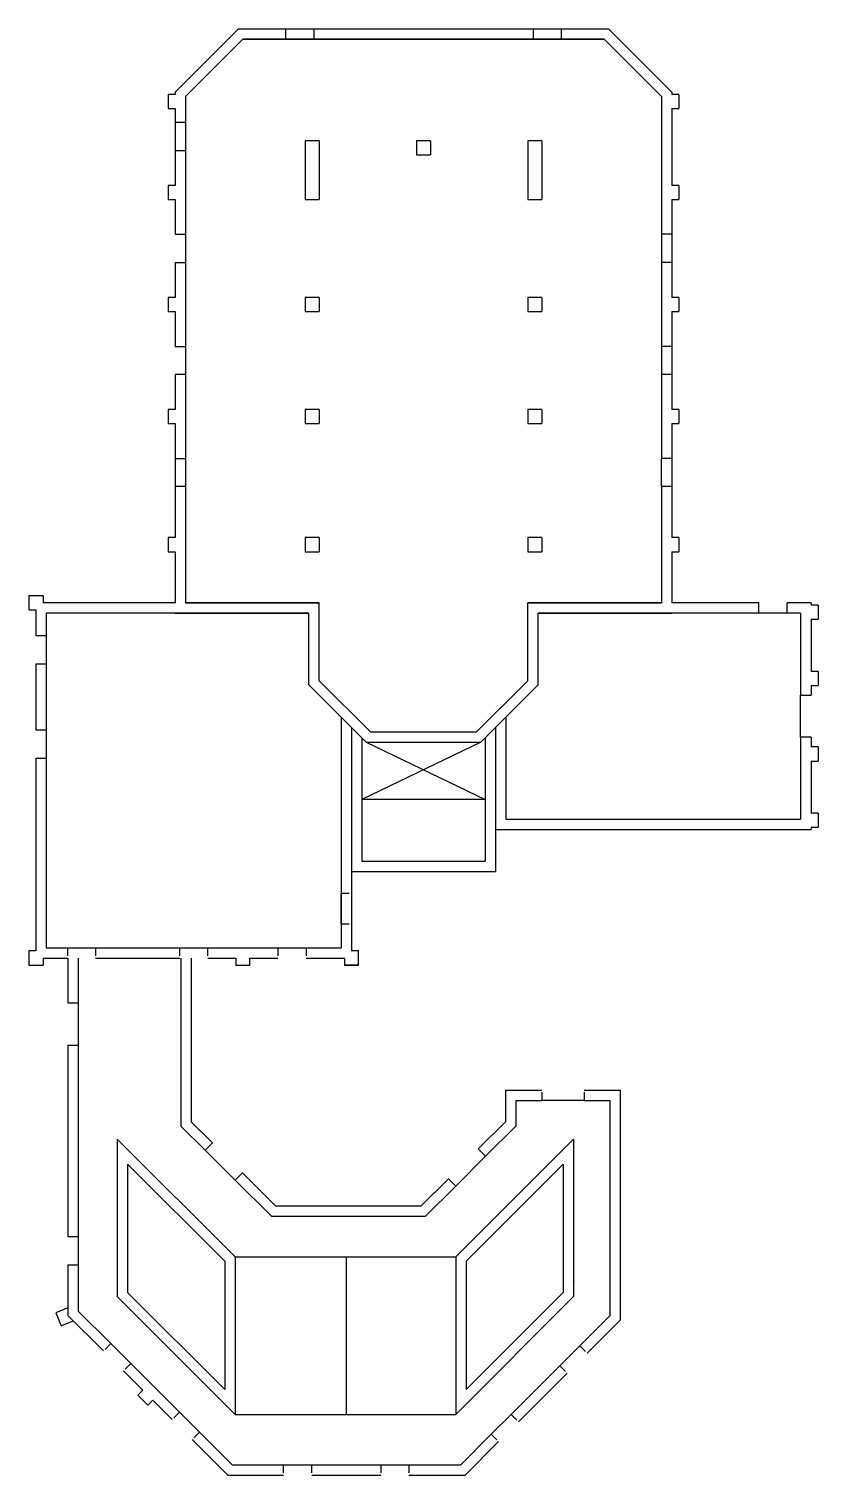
# Model space of a CAD drawing. Header units: millimetres. Extents: x 1971 to 2201, y 2633 to 3071.
# Drawn here: x 2091.75 to 2114.78, y 2929.44 to 2971.69 of the extents above; entities that cross this region are included whole.
import ezdxf

# ---------------------------------------------------------------- set-up
doc = ezdxf.new("R2010")
doc.units = ezdxf.units.MM
doc.layers.add('PrimerPlano', color=160, linetype='Continuous')
doc.layers.add('SegundoPlano', color=254, linetype='Continuous')

msp = doc.modelspace()

# ---------------------------------------------------------------- linework, layer by layer
at = {"layer": 'PrimerPlano'}
for p, q in [((2096.021, 2969.836), (2097.871, 2971.685)), ((2097.871, 2971.685), (2108.667, 2971.685)), ((2097.871, 2971.685), (2099.25, 2971.685)), ((2099.25, 2971.384), (2099.25, 2971.685)), ((2100.072, 2971.685), (2106.466, 2971.685)), ((2100.072, 2971.685), (2100.072, 2971.384)), ((2106.466, 2971.685), (2106.466, 2971.384)), ((2107.288, 2971.685), (2108.667, 2971.685)), ((2107.288, 2971.685), (2107.288, 2971.384)), ((2110.517, 2969.836), (2108.667, 2971.685)), ((2096.323, 2969.711), (2097.996, 2971.384)), ((2097.996, 2971.384), (2108.542, 2971.384)), ((2099.25, 2971.384), (2097.996, 2971.384)), ((2106.466, 2971.384), (2100.072, 2971.384)), ((2108.542, 2971.384), (2107.288, 2971.384)), ((2110.215, 2969.711), (2108.542, 2971.384)), ((2096.021, 2969.836), (2096.021, 2969.768)), ((2110.517, 2969.836), (2110.517, 2969.768)), ((2095.816, 2969.768), (2095.816, 2969.357)), ((2096.021, 2969.768), (2095.816, 2969.768)), ((2096.323, 2969.711), (2096.323, 2968.957)), ((2110.215, 2969.711), (2110.215, 2965.685)), ((2110.722, 2969.768), (2110.517, 2969.768)), ((2110.722, 2969.768), (2110.722, 2969.357)), ((2095.816, 2969.357), (2096.021, 2969.357)), ((2096.021, 2969.357), (2096.021, 2967.115)), ((2110.517, 2969.357), (2110.517, 2967.115)), ((2110.517, 2969.357), (2110.722, 2969.357)), ((2096.021, 2968.957), (2096.323, 2968.957)), ((2099.814, 2968.42), (2099.814, 2966.704)), ((2100.225, 2968.42), (2099.814, 2968.42)), ((2100.225, 2968.42), (2100.225, 2966.704)), ((2103.064, 2968.42), (2103.064, 2968.009)), ((2103.475, 2968.42), (2103.064, 2968.42)), ((2103.475, 2968.42), (2103.475, 2968.009)), ((2106.313, 2968.42), (2106.313, 2966.704)), ((2106.725, 2968.42), (2106.313, 2968.42)), ((2106.725, 2968.42), (2106.725, 2966.704)), ((2096.021, 2968.135), (2096.323, 2968.135)), ((2096.323, 2968.135), (2096.323, 2965.685)), ((2103.064, 2968.009), (2103.475, 2968.009)), ((2095.816, 2967.115), (2095.816, 2966.704)), ((2096.021, 2967.115), (2095.816, 2967.115)), ((2110.722, 2967.115), (2110.517, 2967.115)), ((2110.722, 2967.115), (2110.722, 2966.704)), ((2095.816, 2966.704), (2096.021, 2966.704)), ((2096.021, 2966.704), (2096.021, 2965.685)), ((2099.814, 2966.704), (2100.225, 2966.704)), ((2106.313, 2966.704), (2106.725, 2966.704)), ((2110.517, 2966.704), (2110.517, 2963.844)), ((2110.517, 2966.704), (2110.722, 2966.704)), ((2096.021, 2965.685), (2096.323, 2965.685)), ((2110.517, 2965.685), (2110.215, 2965.685)), ((2096.021, 2964.863), (2096.021, 2963.844)), ((2096.021, 2964.863), (2096.323, 2964.863)), ((2096.323, 2964.863), (2096.323, 2962.629)), ((2110.215, 2964.863), (2110.215, 2962.413)), ((2110.517, 2964.863), (2110.215, 2964.863)), ((2095.816, 2963.844), (2095.816, 2963.432)), ((2096.021, 2963.844), (2095.816, 2963.844)), ((2099.814, 2963.844), (2099.814, 2963.432)), ((2100.225, 2963.844), (2099.814, 2963.844)), ((2100.225, 2963.844), (2100.225, 2963.432)), ((2106.313, 2963.844), (2106.313, 2963.432)), ((2106.725, 2963.844), (2106.313, 2963.844)), ((2106.725, 2963.844), (2106.725, 2963.432)), ((2110.722, 2963.844), (2110.517, 2963.844)), ((2110.722, 2963.844), (2110.722, 2963.432)), ((2095.816, 2963.432), (2096.021, 2963.432)), ((2096.021, 2963.432), (2096.021, 2962.629)), ((2099.814, 2963.432), (2100.225, 2963.432)), ((2106.313, 2963.432), (2106.725, 2963.432)), ((2110.517, 2963.432), (2110.517, 2960.572)), ((2110.517, 2963.432), (2110.722, 2963.432)), ((2096.021, 2962.629), (2096.021, 2962.413)), ((2096.021, 2962.413), (2096.323, 2962.413)), ((2096.323, 2962.629), (2096.323, 2962.629)), ((2096.323, 2962.629), (2096.323, 2962.413)), ((2110.517, 2962.413), (2110.215, 2962.413)), ((2096.021, 2961.591), (2096.021, 2960.572)), ((2096.323, 2961.591), (2096.021, 2961.591)), ((2096.323, 2961.591), (2096.323, 2959.141)), ((2110.215, 2961.591), (2110.215, 2959.141)), ((2110.517, 2961.591), (2110.215, 2961.591)), ((2095.816, 2960.572), (2095.816, 2960.16)), ((2096.021, 2960.572), (2095.816, 2960.572)), ((2099.814, 2960.572), (2099.814, 2960.16)), ((2100.225, 2960.572), (2099.814, 2960.572)), ((2100.225, 2960.572), (2100.225, 2960.16)), ((2106.313, 2960.572), (2106.313, 2960.16)), ((2106.725, 2960.572), (2106.313, 2960.572)), ((2106.725, 2960.572), (2106.725, 2960.16)), ((2110.722, 2960.572), (2110.517, 2960.572)), ((2110.722, 2960.572), (2110.722, 2960.16)), ((2095.816, 2960.16), (2096.021, 2960.16)), ((2096.021, 2960.16), (2096.021, 2956.824)), ((2099.814, 2960.16), (2100.225, 2960.16)), ((2106.313, 2960.16), (2106.725, 2960.16)), ((2110.517, 2960.16), (2110.517, 2956.824)), ((2110.517, 2960.16), (2110.722, 2960.16)), ((2096.021, 2959.141), (2096.323, 2959.141)), ((2110.517, 2959.141), (2110.215, 2959.141)), ((2096.323, 2958.319), (2096.021, 2958.319)), ((2096.323, 2958.319), (2096.323, 2954.919)), ((2110.215, 2958.319), (2110.215, 2954.919)), ((2110.517, 2958.319), (2110.215, 2958.319)), ((2095.816, 2956.824), (2095.816, 2956.413)), ((2096.021, 2956.824), (2095.816, 2956.824)), ((2099.814, 2956.824), (2099.814, 2956.413)), ((2100.225, 2956.824), (2099.814, 2956.824)), ((2100.225, 2956.824), (2100.225, 2956.413)), ((2106.313, 2956.824), (2106.313, 2956.413)), ((2106.725, 2956.824), (2106.313, 2956.824)), ((2106.725, 2956.824), (2106.725, 2956.413)), ((2110.722, 2956.824), (2110.517, 2956.824)), ((2110.722, 2956.824), (2110.722, 2956.413)), ((2095.816, 2956.413), (2096.021, 2956.413)), ((2096.021, 2956.413), (2096.021, 2954.919)), ((2099.814, 2956.413), (2100.225, 2956.413)), ((2106.313, 2956.413), (2106.725, 2956.413)), ((2110.517, 2956.413), (2110.517, 2954.919)), ((2110.517, 2956.413), (2110.722, 2956.413)), ((2091.754, 2955.124), (2091.754, 2954.713)), ((2092.165, 2955.124), (2091.754, 2955.124)), ((2092.165, 2955.124), (2092.165, 2954.919)), ((2091.754, 2954.713), (2091.959, 2954.713)), ((2091.959, 2954.713), (2091.959, 2953.965)), ((2096.021, 2954.919), (2092.165, 2954.919)), ((2100.225, 2954.919), (2096.323, 2954.919)), ((2096.323, 2954.919), (2098.568, 2954.919)), ((2098.568, 2954.919), (2100.225, 2954.919)), ((2100.225, 2952.646), (2100.225, 2954.919)), ((2100.225, 2952.646), (2100.225, 2954.919)), ((2106.313, 2952.646), (2106.313, 2954.919)), ((2106.313, 2954.919), (2108.86, 2954.919)), ((2106.313, 2952.646), (2106.313, 2954.919)), ((2110.215, 2954.919), (2106.313, 2954.919)), ((2108.86, 2954.919), (2110.215, 2954.919)), ((2113.061, 2954.919), (2110.517, 2954.919)), ((2113.061, 2954.617), (2113.061, 2954.919)), ((2114.579, 2954.919), (2113.883, 2954.919)), ((2113.883, 2954.617), (2113.883, 2954.919)), ((2114.579, 2954.919), (2114.579, 2954.851)), ((2114.785, 2954.851), (2114.579, 2954.851)), ((2114.785, 2954.851), (2114.785, 2954.44)), ((2099.923, 2954.617), (2092.261, 2954.617)), ((2092.261, 2954.617), (2092.261, 2953.965)), ((2096.021, 2954.617), (2098.568, 2954.617)), ((2098.568, 2954.617), (2099.923, 2954.617)), ((2099.923, 2952.521), (2099.923, 2954.617)), ((2099.923, 2952.521), (2099.923, 2954.617)), ((2113.061, 2954.617), (2106.615, 2954.617)), ((2106.615, 2952.521), (2106.615, 2954.617)), ((2106.615, 2954.617), (2108.86, 2954.617)), ((2106.615, 2952.521), (2106.615, 2954.617)), ((2108.86, 2954.617), (2110.517, 2954.617)), ((2114.277, 2954.617), (2113.883, 2954.617)), ((2114.277, 2954.617), (2114.277, 2952.225)), ((2114.579, 2954.44), (2114.579, 2952.917)), ((2114.579, 2954.44), (2114.785, 2954.44)), ((2091.959, 2953.965), (2092.261, 2953.965)), ((2091.959, 2953.142), (2091.959, 2951.201)), ((2091.959, 2953.142), (2092.261, 2953.142)), ((2092.261, 2953.142), (2092.261, 2951.201)), ((2101.596, 2950.848), (2099.923, 2952.521)), ((2101.596, 2950.848), (2099.923, 2952.521)), ((2101.721, 2951.149), (2100.225, 2952.646)), ((2101.721, 2951.149), (2100.225, 2952.646)), ((2104.817, 2951.149), (2106.313, 2952.646)), ((2104.817, 2951.149), (2106.313, 2952.646)), ((2104.942, 2950.848), (2106.615, 2952.521)), ((2104.942, 2950.848), (2106.615, 2952.521)), ((2114.785, 2952.917), (2114.579, 2952.917)), ((2114.785, 2952.917), (2114.785, 2952.506)), ((2114.277, 2952.225), (2114.579, 2952.225)), ((2114.579, 2952.506), (2114.579, 2952.225)), ((2114.579, 2952.506), (2114.785, 2952.506)), ((2100.868, 2951.576), (2100.868, 2944.846)), ((2101.169, 2951.274), (2101.169, 2944.75)), ((2105.369, 2951.274), (2105.369, 2947.075)), ((2105.671, 2951.576), (2105.671, 2948.6)), ((2092.261, 2951.201), (2091.959, 2951.201)), ((2101.471, 2950.973), (2101.471, 2947.376)), ((2101.596, 2950.848), (2104.942, 2950.848)), ((2101.596, 2950.848), (2104.942, 2950.848)), ((2101.721, 2951.149), (2104.817, 2951.149)), ((2101.721, 2951.149), (2104.817, 2951.149)), ((2105.067, 2950.973), (2105.067, 2947.376)), ((2114.277, 2950.992), (2114.277, 2948.6)), ((2114.579, 2950.992), (2114.277, 2950.992)), ((2114.579, 2950.992), (2114.579, 2950.71)), ((2114.785, 2950.71), (2114.579, 2950.71)), ((2114.785, 2950.71), (2114.785, 2950.299)), ((2091.959, 2950.379), (2091.959, 2944.75)), ((2091.959, 2950.379), (2092.261, 2950.379)), ((2092.261, 2950.379), (2092.261, 2944.846)), ((2114.579, 2950.299), (2114.579, 2948.776)), ((2114.579, 2950.299), (2114.785, 2950.299)), ((2105.067, 2949.175), (2101.471, 2949.175)), ((2101.471, 2949.175), (2101.471, 2949.175)), ((2114.785, 2948.776), (2114.579, 2948.776)), ((2114.785, 2948.776), (2114.785, 2948.365)), ((2105.369, 2948.298), (2114.579, 2948.298)), ((2105.671, 2948.6), (2114.277, 2948.6)), ((2114.579, 2948.365), (2114.579, 2948.298)), ((2114.579, 2948.365), (2114.785, 2948.365)), ((2101.169, 2947.075), (2105.369, 2947.075)), ((2101.471, 2947.376), (2105.067, 2947.376)), ((2101.102, 2946.427), (2100.868, 2946.427)), ((2101.102, 2945.538), (2100.868, 2945.538)), ((2091.754, 2944.75), (2091.754, 2944.339)), ((2091.959, 2944.75), (2091.754, 2944.75)), ((2092.165, 2944.545), (2092.876, 2944.545)), ((2092.165, 2944.545), (2092.165, 2944.339)), ((2092.261, 2944.846), (2092.876, 2944.846)), ((2092.876, 2944.846), (2092.876, 2944.612)), ((2092.89, 2944.545), (2092.89, 2943.233)), ((2093.191, 2944.545), (2093.191, 2943.233)), ((2093.698, 2944.846), (2096.153, 2944.846)), ((2093.698, 2944.846), (2093.698, 2944.612)), ((2093.698, 2944.545), (2096.153, 2944.545)), ((2096.153, 2944.612), (2096.153, 2944.846)), ((2096.191, 2944.545), (2096.191, 2939.636)), ((2096.493, 2944.545), (2096.493, 2939.761)), ((2096.975, 2944.846), (2099.022, 2944.846)), ((2096.975, 2944.612), (2096.975, 2944.846)), ((2096.975, 2944.545), (2097.793, 2944.545)), ((2097.793, 2944.545), (2097.793, 2944.339)), ((2098.204, 2944.545), (2099.022, 2944.545)), ((2098.204, 2944.339), (2098.204, 2944.545)), ((2099.022, 2944.846), (2099.022, 2944.612)), ((2099.844, 2944.846), (2100.868, 2944.846)), ((2099.844, 2944.846), (2099.844, 2944.612)), ((2099.844, 2944.545), (2100.964, 2944.545)), ((2100.964, 2944.545), (2100.964, 2944.339)), ((2101.375, 2944.75), (2101.169, 2944.75)), ((2101.375, 2944.339), (2101.375, 2944.75)), ((2091.754, 2944.339), (2092.165, 2944.339)), ((2097.793, 2944.339), (2098.204, 2944.339)), ((2101.375, 2944.339), (2100.964, 2944.339)), ((2100.964, 2944.339), (2101.375, 2944.339)), ((2092.89, 2943.233), (2093.191, 2943.233)), ((2092.89, 2942), (2092.89, 2936.408)), ((2092.89, 2942), (2093.191, 2942)), ((2093.191, 2942), (2093.191, 2936.408)), ((2105.662, 2940.688), (2105.662, 2939.761)), ((2105.662, 2940.688), (2106.724, 2940.688)), ((2107.958, 2940.688), (2109.02, 2940.688)), ((2109.02, 2933.98), (2109.02, 2940.688)), ((2105.964, 2940.386), (2105.964, 2939.636)), ((2105.964, 2940.386), (2106.724, 2940.386)), ((2106.724, 2940.621), (2106.724, 2940.386)), ((2107.958, 2940.621), (2107.958, 2940.386)), ((2107.958, 2940.386), (2108.719, 2940.386)), ((2108.719, 2934.105), (2108.719, 2940.386)), ((2096.191, 2939.636), (2096.898, 2938.93)), ((2097.111, 2939.143), (2096.493, 2939.761)), ((2104.868, 2938.967), (2105.662, 2939.761)), ((2105.964, 2939.636), (2105.081, 2938.754)), ((2097.77, 2935.812), (2094.33, 2939.253)), ((2094.33, 2939.253), (2094.33, 2934.653)), ((2097.111, 2939.143), (2096.898, 2938.93)), ((2104.209, 2935.812), (2107.649, 2939.253)), ((2107.649, 2939.253), (2107.649, 2934.653)), ((2104.868, 2938.967), (2105.081, 2938.754)), ((2097.468, 2935.687), (2094.631, 2938.524)), ((2094.631, 2938.524), (2094.631, 2934.777)), ((2097.983, 2938.271), (2097.77, 2938.057)), ((2098.953, 2937.301), (2097.983, 2938.271)), ((2104.511, 2935.687), (2107.348, 2938.524)), ((2107.348, 2938.524), (2107.348, 2934.777)), ((2097.77, 2938.057), (2098.828, 2936.999)), ((2103.202, 2937.301), (2103.996, 2938.095)), ((2104.209, 2937.882), (2103.327, 2936.999)), ((2103.996, 2938.095), (2104.209, 2937.882)), ((2098.828, 2936.999), (2103.327, 2936.999)), ((2098.953, 2937.301), (2103.202, 2937.301)), ((2092.89, 2936.408), (2093.191, 2936.408)), ((2097.468, 2935.687), (2097.468, 2931.941)), ((2097.77, 2935.812), (2097.77, 2931.212)), ((2097.77, 2935.812), (2104.209, 2935.812)), ((2101.014, 2935.812), (2101.014, 2931.212)), ((2104.209, 2935.812), (2104.209, 2931.212)), ((2104.511, 2935.687), (2104.511, 2931.941)), ((2092.89, 2935.586), (2092.89, 2934.106)), ((2092.89, 2935.586), (2093.191, 2935.586)), ((2093.191, 2935.586), (2093.191, 2934.231)), ((2097.468, 2931.941), (2094.631, 2934.777)), ((2104.511, 2931.941), (2107.348, 2934.777)), ((2107.649, 2935.079), (2107.67, 2935.1)), ((2097.77, 2931.212), (2094.33, 2934.653)), ((2107.649, 2934.653), (2104.209, 2931.212)), ((2092.89, 2934.329), (2092.536, 2934.182)), ((2092.536, 2934.182), (2092.693, 2933.802)), ((2092.693, 2933.802), (2093.047, 2933.949)), ((2093.93, 2933.066), (2092.89, 2934.106)), ((2093.191, 2934.231), (2094.143, 2933.279)), ((2107.83, 2933.216), (2108.719, 2934.105)), ((2109.02, 2933.98), (2108.043, 2933.003)), ((2093.977, 2933.113), (2094.143, 2933.279)), ((2107.83, 2933.216), (2107.996, 2933.05)), ((2094.559, 2932.532), (2094.725, 2932.698)), ((2094.725, 2932.698), (2096.147, 2931.275)), ((2095.077, 2931.919), (2094.512, 2932.484)), ((2105.826, 2931.212), (2107.249, 2932.635)), ((2107.462, 2932.421), (2106.039, 2930.999)), ((2107.249, 2932.635), (2107.414, 2932.469)), ((2095.077, 2931.919), (2094.932, 2931.773)), ((2095.223, 2931.482), (2094.932, 2931.773)), ((2095.223, 2931.482), (2095.368, 2931.628)), ((2095.934, 2931.062), (2095.368, 2931.628)), ((2095.981, 2931.109), (2096.147, 2931.275)), ((2097.77, 2931.212), (2104.209, 2931.212)), ((2105.826, 2931.212), (2105.992, 2931.046)), ((2096.563, 2930.528), (2096.729, 2930.694)), ((2096.729, 2930.694), (2097.681, 2929.742)), ((2104.356, 2929.742), (2105.245, 2930.631)), ((2105.245, 2930.631), (2105.411, 2930.465)), ((2097.556, 2929.44), (2096.515, 2930.481)), ((2105.458, 2930.417), (2104.481, 2929.44)), ((2097.681, 2929.742), (2099.186, 2929.742)), ((2099.186, 2929.507), (2099.186, 2929.742)), ((2100.008, 2929.742), (2102.02, 2929.742)), ((2100.008, 2929.507), (2100.008, 2929.742)), ((2102.02, 2929.742), (2102.02, 2929.507)), ((2102.842, 2929.742), (2104.356, 2929.742)), ((2102.842, 2929.742), (2102.842, 2929.507)), ((2097.556, 2929.44), (2099.186, 2929.44)), ((2100.008, 2929.44), (2102.02, 2929.44)), ((2102.842, 2929.44), (2104.481, 2929.44))]:
    msp.add_line(p, q, dxfattribs=at)
at = {"layer": 'SegundoPlano'}
for p, q in [((2100.072, 2971.384), (2099.25, 2971.384)), ((2107.288, 2971.384), (2106.466, 2971.384)), ((2096.323, 2968.957), (2096.323, 2968.135)), ((2096.323, 2965.685), (2096.323, 2964.863)), ((2110.215, 2965.685), (2110.215, 2964.863)), ((2096.323, 2962.413), (2096.323, 2961.591)), ((2110.215, 2962.413), (2110.215, 2961.591)), ((2096.323, 2959.141), (2096.323, 2958.319)), ((2110.215, 2958.319), (2110.215, 2959.141)), ((2113.883, 2954.617), (2113.061, 2954.617)), ((2092.261, 2953.965), (2092.261, 2953.142)), ((2114.277, 2950.992), (2114.277, 2952.225)), ((2092.261, 2951.201), (2092.261, 2950.379)), ((2104.942, 2950.848), (2101.471, 2949.175)), ((2101.596, 2950.848), (2105.067, 2949.175)), ((2100.868, 2945.538), (2100.868, 2946.427)), ((2092.876, 2944.846), (2093.698, 2944.846)), ((2096.153, 2944.846), (2096.975, 2944.846)), ((2099.022, 2944.846), (2099.844, 2944.846)), ((2093.191, 2943.233), (2093.191, 2942)), ((2107.958, 2940.386), (2106.724, 2940.386)), ((2097.77, 2938.057), (2096.898, 2938.93)), ((2105.081, 2938.754), (2104.209, 2937.882)), ((2093.191, 2936.408), (2093.191, 2935.586)), ((2094.143, 2933.279), (2094.725, 2932.698)), ((2107.249, 2932.635), (2107.83, 2933.216)), ((2096.147, 2931.275), (2096.729, 2930.694)), ((2105.245, 2930.631), (2105.826, 2931.212)), ((2099.186, 2929.742), (2100.008, 2929.742)), ((2102.02, 2929.742), (2102.842, 2929.742))]:
    msp.add_line(p, q, dxfattribs=at)

doc.saveas('drawing.dxf')
